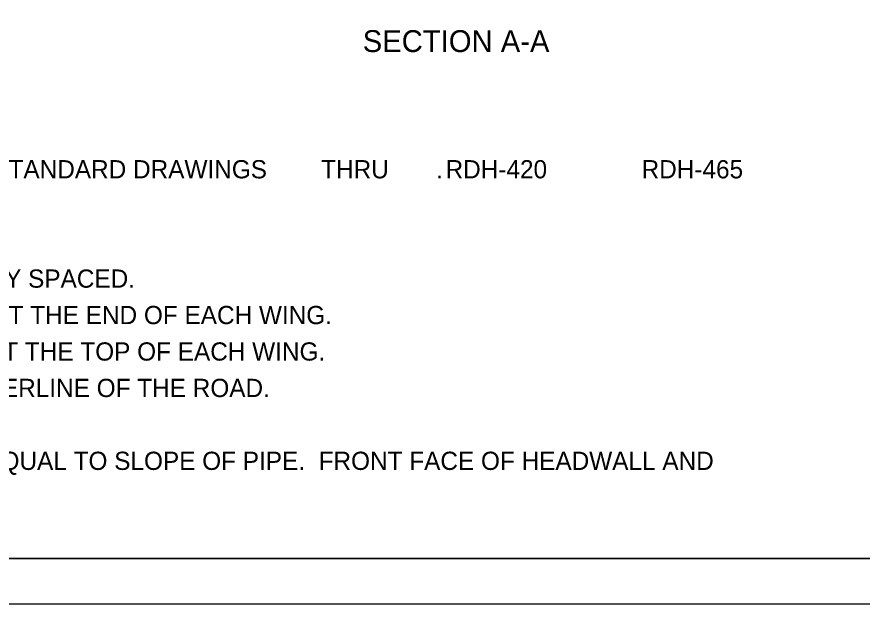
# Model space of a CAD drawing. Extents: x 1000 to 1036.3, y 1000 to 1022.
# Drawn here: x 1018.42 to 1027.7, y 1000 to 1006.44 of the extents above; entities that cross this region are included whole.
import ezdxf

# ---------------------------------------------------------------- set-up
doc = ezdxf.new("R2010")
doc.units = 0
for name, color, linetype in [('Level 1', 7, 'Continuous'), ('Level 10', 7, 'Continuous'), ('Level 11', 7, 'Continuous')]:
    doc.layers.add(name, color=color, linetype=linetype)

msp = doc.modelspace()

# ---------------------------------------------------------------- linework, layer by layer
at = {"layer": 'Level 10'}
for p, q in [((1035.5, 1000.5), (1007, 1000.5)), ((1036, 1000), (1000, 1000))]:
    msp.add_line(p, q, dxfattribs=at)
at = {"layer": 'Level 11'}
msp.add_lwpolyline([(1007, 1000.5), (1035.5, 1000.5), (1035.5, 1021.5), (1007, 1021.5)], close=True, dxfattribs=at)

# ---------------------------------------------------------------- texts
at = {"layer": 'Level 1'}
for s, height, p in [('SECTION A-A', 0.24, (1022.2153, 1006.0584)), ('FOR DIMENSIONS, QUANTITIES, AND BILL OF REINFORCEMENT SEE CURRENT STANDARD DRAWINGS        THRU       . ', 0.2, (1007.8055, 1004.6723)), ('RDH-420', 0.2, (1023.125, 1004.6723)), ('RDH-465', 0.2, (1025.2775, 1004.6723)), ("BARS C , G , K , V , W ARE SPACED 1'-0'' O.C.  ALL OTHER BARS SHALL BE EVENLY SPACED.", 0.2, (1007.8055, 1003.4723)), ('BARS V AND W ARE PLACED IN ORDER OF INCREASING LENGTHS, BEGINNING AT THE END OF EACH WING.', 0.2, (1007.8055, 1003.0723)), ('BARS C AND K ARE PLACED IN ORDER OF INCREASING LENGTHS, BEGINNING AT THE TOP OF EACH WING.', 0.2, (1007.8055, 1002.6723)), ('HEADWALLS LOCATED AT EDGE OF SHOULDERS SHALL BE PARALLEL TO CENTERLINE OF THE ROAD.', 0.2, (1007.8055, 1002.2723)), ('PAVING SHALL BE REQUIRED AND SHALL BE SLOPED IN DIRECTION OF FLOW EQUAL TO SLOPE OF PIPE.  FRONT FACE OF HEADWALL AND ', 0.2, (1007.8055, 1001.4723))]:
    msp.add_text(s, height=height, dxfattribs=at).set_placement(p)

doc.saveas('drawing.dxf')
